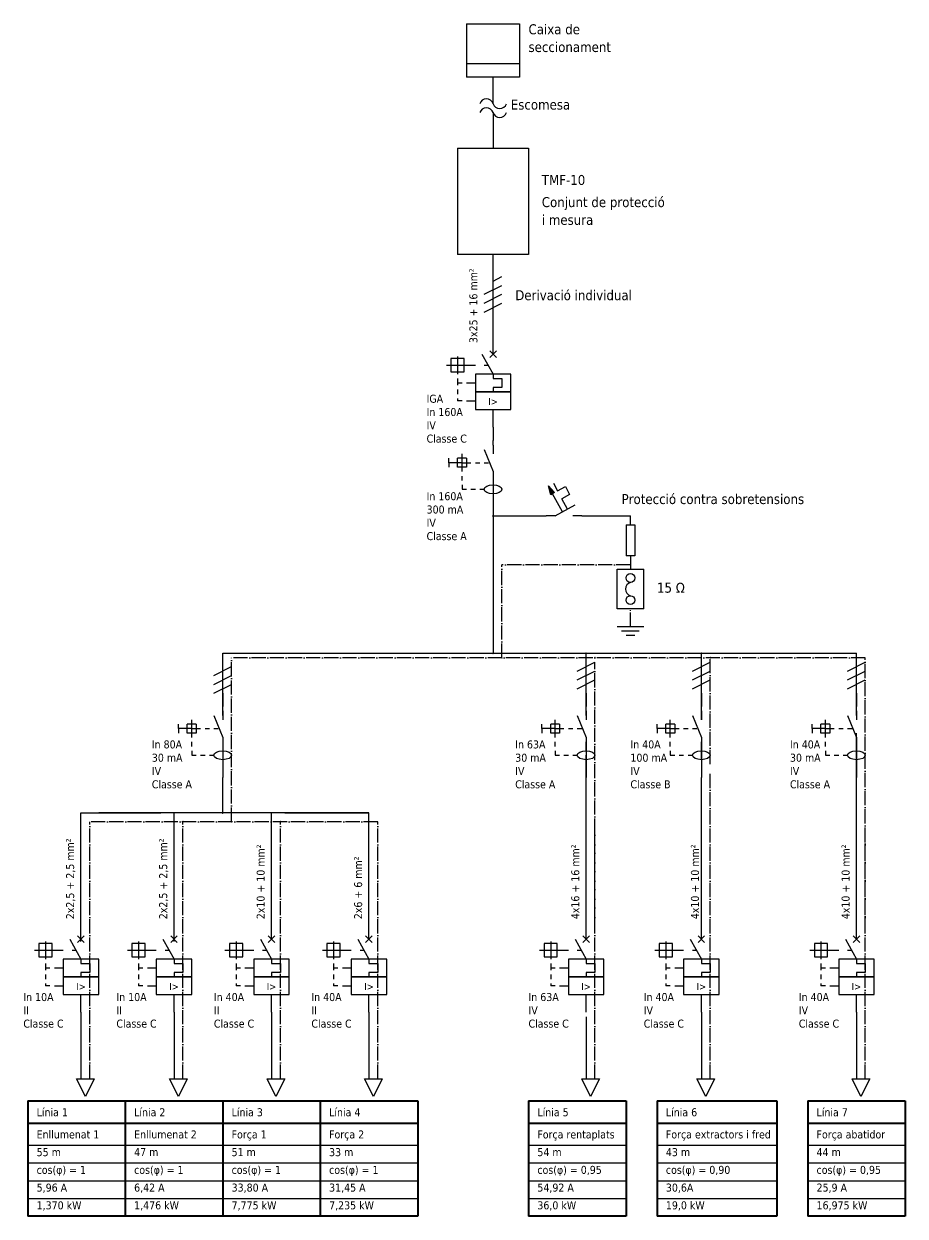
# Model space of a CAD drawing. Header units: millimetres. Extents: x 2792 to 4993, y 1483 to 2534.
# Drawn here: x 4793.7 to 4992.6, y 2200.3 to 2469.3 of the extents above; entities that cross this region are included whole.
import ezdxf
from ezdxf.enums import TextEntityAlignment as Align

# ---------------------------------------------------------------- set-up
doc = ezdxf.new("R2010")
doc.units = ezdxf.units.MM
doc.linetypes.add('EPL_DASHDOT', pattern=[1, 0.8, -0.1, 0, -0.1])
doc.layers.add('1', color=7, linetype='Continuous')
doc.styles.add('Tahoma', font='tahoma.ttf')

msp = doc.modelspace()

# ---------------------------------------------------------------- hatches: boundary and pattern name
at = {"layer": '1', "linetype": 'Continuous', "lineweight": 25, "ltscale": 4}
msp.add_hatch(color=256, dxfattribs=at).paths.add_polyline_path([(4912.1, 2365.05), (4913.5, 2363.53), (4912.62, 2363.05)], flags=0)

# ---------------------------------------------------------------- linework, layer by layer
at = {"layer": '1', "linetype": 'Continuous', "lineweight": 30, "ltscale": 4}
for p, q in [((4893.61, 2469.27), (4905.61, 2469.27)), ((4893.61, 2469.27), (4893.61, 2458.27)), ((4905.61, 2469.27), (4905.61, 2458.27)), ((4905.61, 2460.27), (4893.61, 2460.27)), ((4893.61, 2458.27), (4893.61, 2457.27)), ((4905.61, 2457.27), (4893.61, 2457.27)), ((4899.61, 2451.27), (4899.61, 2457.27)), ((4905.61, 2458.27), (4905.61, 2457.27)), ((4899.61, 2449.27), (4899.61, 2441.27)), ((4891.61, 2441.27), (4907.61, 2441.27)), ((4891.61, 2441.27), (4891.61, 2417.27)), ((4907.61, 2441.27), (4907.61, 2417.27)), ((4907.61, 2417.27), (4891.61, 2417.27)), ((4899.61, 2358.27), (4911.61, 2358.27)), ((4919.61, 2358.27), (4930.61, 2358.27)), ((4930.61, 2356.27), (4930.61, 2358.27)), ((4929.61, 2356.27), (4931.61, 2356.27)), ((4929.61, 2356.27), (4929.61, 2349.27)), ((4931.61, 2356.27), (4931.61, 2349.27)), ((4931.61, 2349.27), (4929.61, 2349.27)), ((4930.61, 2349.27), (4930.61, 2346.27)), ((4927.61, 2346.27), (4933.61, 2346.27)), ((4927.61, 2337.27), (4927.61, 2346.27)), ((4933.61, 2337.27), (4933.61, 2346.27)), ((4933.61, 2337.27), (4927.61, 2337.27)), ((4933.61, 2333.27), (4927.61, 2333.27)), ((4932.61, 2332.27), (4928.61, 2332.27)), ((4931.61, 2331.27), (4929.61, 2331.27)), ((4805.61, 2231.27), (4808.61, 2231.27)), ((4807.61, 2227.27), (4805.61, 2231.27)), ((4809.61, 2231.27), (4807.61, 2227.27)), ((4808.61, 2231.27), (4809.61, 2231.27)), ((4826.61, 2231.27), (4829.61, 2231.27)), ((4828.61, 2227.27), (4826.61, 2231.27)), ((4830.61, 2231.27), (4828.61, 2227.27)), ((4829.61, 2231.27), (4830.61, 2231.27)), ((4848.61, 2231.27), (4851.61, 2231.27)), ((4850.61, 2227.27), (4848.61, 2231.27)), ((4852.61, 2231.27), (4850.61, 2227.27)), ((4851.61, 2231.27), (4852.61, 2231.27)), ((4870.61, 2231.27), (4873.61, 2231.27)), ((4872.61, 2227.27), (4870.61, 2231.27)), ((4874.61, 2231.27), (4872.61, 2227.27)), ((4873.61, 2231.27), (4874.61, 2231.27)), ((4919.61, 2231.27), (4922.61, 2231.27)), ((4921.61, 2227.27), (4919.61, 2231.27)), ((4923.61, 2231.27), (4921.61, 2227.27)), ((4922.61, 2231.27), (4923.61, 2231.27)), ((4945.61, 2231.27), (4948.61, 2231.27)), ((4947.61, 2227.27), (4945.61, 2231.27)), ((4949.61, 2231.27), (4947.61, 2227.27)), ((4948.61, 2231.27), (4949.61, 2231.27)), ((4980.61, 2231.27), (4983.61, 2231.27)), ((4982.61, 2227.27), (4980.61, 2231.27)), ((4984.61, 2231.27), (4982.61, 2227.27)), ((4983.61, 2231.27), (4984.61, 2231.27)), ((4794.61, 2216.27), (4882.61, 2216.27)), ((4907.61, 2216.27), (4929.61, 2216.27)), ((4936.61, 2216.27), (4963.61, 2216.27)), ((4970.61, 2216.27), (4992.61, 2216.27)), ((4794.61, 2212.27), (4882.61, 2212.27)), ((4907.61, 2212.27), (4929.61, 2212.27)), ((4936.61, 2212.27), (4963.61, 2212.27)), ((4970.61, 2212.27), (4992.61, 2212.27)), ((4794.61, 2208.27), (4882.61, 2208.27)), ((4907.61, 2208.27), (4929.61, 2208.27)), ((4936.61, 2208.27), (4963.61, 2208.27)), ((4970.61, 2208.27), (4992.61, 2208.27)), ((4794.61, 2204.27), (4882.61, 2204.27)), ((4907.61, 2204.27), (4929.61, 2204.27)), ((4936.61, 2204.27), (4963.61, 2204.27)), ((4970.61, 2204.27), (4992.61, 2204.27))]:
    msp.add_line(p, q, dxfattribs=at)
at = {"layer": '1', "linetype": 'Continuous', "lineweight": 25, "ltscale": 4}
for p, q in [((4899.61, 2398.27), (4899.61, 2417.27)), ((4899.61, 2411.27), (4901.61, 2412.27)), ((4897.61, 2408.27), (4901.61, 2410.27)), ((4897.61, 2406.27), (4901.61, 2408.27)), ((4897.61, 2404.27), (4901.61, 2406.27)), ((4899.61, 2394.77), (4899.61, 2398.27)), ((4897.11, 2394.77), (4899.61, 2390.27)), ((4898.86, 2394.02), (4900.36, 2395.52)), ((4898.86, 2395.52), (4900.36, 2394.02)), ((4889.11, 2392.27), (4895.61, 2392.27)), ((4891.61, 2394.27), (4891.61, 2390.27)), ((4897.61, 2392.27), (4898.61, 2392.27)), ((4891.61, 2389.27), (4891.61, 2388.27)), ((4891.61, 2388.27), (4892.61, 2388.27)), ((4891.61, 2388.27), (4891.61, 2387.77)), ((4891.61, 2386.77), (4891.61, 2385.77)), ((4893.61, 2388.27), (4895.61, 2388.27)), ((4891.61, 2384.77), (4891.61, 2384.27)), ((4892.61, 2384.27), (4891.61, 2384.27)), ((4893.61, 2384.27), (4895.61, 2384.27)), ((4899.61, 2378.27), (4899.61, 2382.27)), ((4899.61, 2378.27), (4899.61, 2380.27)), ((4899.61, 2378.27), (4899.61, 2375.27)), ((4897.61, 2373.27), (4899.61, 2368.27)), ((4899.61, 2374.27), (4899.61, 2375.27)), ((4889.61, 2370.27), (4889.61, 2371.27)), ((4889.61, 2370.27), (4889.61, 2369.27)), ((4890.61, 2370.27), (4889.61, 2370.27)), ((4891.61, 2370.27), (4890.61, 2370.27)), ((4891.61, 2369.27), (4891.61, 2371.27)), ((4893.61, 2371.27), (4891.61, 2371.27)), ((4892.61, 2370.27), (4891.61, 2370.27)), ((4892.61, 2371.27), (4892.61, 2372.27)), ((4892.61, 2369.27), (4892.61, 2371.27)), ((4892.61, 2370.27), (4893.61, 2370.27)), ((4893.61, 2371.27), (4893.61, 2369.27)), ((4893.61, 2370.27), (4894.61, 2370.27)), ((4895.61, 2370.27), (4896.61, 2370.27)), ((4897.61, 2370.27), (4898.61, 2370.27)), ((4893.61, 2369.27), (4891.61, 2369.27)), ((4892.61, 2368.27), (4892.61, 2369.27)), ((4892.61, 2366.27), (4892.61, 2367.27)), ((4892.61, 2365.27), (4892.61, 2364.27)), ((4899.61, 2366.27), (4899.61, 2361.27)), ((4913.22, 2365.67), (4914.18, 2363.92)), ((4914.18, 2363.92), (4915.93, 2364.88)), ((4915.93, 2364.88), (4916.89, 2363.12)), ((4892.61, 2364.27), (4893.61, 2364.27)), ((4894.61, 2364.27), (4895.61, 2364.27)), ((4896.61, 2364.27), (4897.61, 2364.27)), ((4915.3, 2359.21), (4913.06, 2363.29)), ((4916.89, 2363.12), (4915.14, 2362.16)), ((4916.42, 2359.83), (4915.14, 2362.16)), ((4899.61, 2361.27), (4899.61, 2359.27)), ((4913.61, 2358.27), (4918.11, 2360.77)), ((4899.61, 2359.27), (4899.61, 2331.27)), ((4899.61, 2331.27), (4899.61, 2327.27)), ((4838.61, 2313.27), (4838.61, 2327.27)), ((4838.61, 2327.27), (4981.61, 2327.27)), ((4920.61, 2320.27), (4920.61, 2327.27)), ((4946.61, 2321.27), (4946.61, 2327.27)), ((4949.61, 2327.27), (4981.61, 2327.27)), ((4981.61, 2313.27), (4981.61, 2327.27)), ((4918.61, 2323.27), (4922.61, 2325.27)), ((4944.61, 2323.27), (4948.61, 2325.27)), ((4979.61, 2323.27), (4983.61, 2325.27)), ((4836.61, 2322.27), (4840.61, 2324.27)), ((4836.61, 2320.27), (4840.61, 2322.27)), ((4918.61, 2321.27), (4922.61, 2323.27)), ((4944.61, 2321.27), (4948.61, 2323.27)), ((4979.61, 2321.27), (4983.61, 2323.27)), ((4836.61, 2318.27), (4840.61, 2320.27)), ((4918.61, 2319.27), (4922.61, 2321.27)), ((4920.61, 2313.27), (4920.61, 2320.27)), ((4944.61, 2319.27), (4948.61, 2321.27)), ((4946.61, 2312.27), (4946.61, 2321.27)), ((4979.61, 2319.27), (4983.61, 2321.27)), ((4838.61, 2318.27), (4838.61, 2315.27)), ((4920.61, 2318.27), (4920.61, 2315.27)), ((4946.61, 2318.27), (4946.61, 2315.27)), ((4981.61, 2318.27), (4981.61, 2315.27)), ((4838.61, 2314.27), (4838.61, 2315.27)), ((4920.61, 2314.27), (4920.61, 2315.27)), ((4946.61, 2314.27), (4946.61, 2315.27)), ((4981.61, 2314.27), (4981.61, 2315.27)), ((4828.61, 2310.27), (4828.61, 2311.27)), ((4830.61, 2309.27), (4830.61, 2311.27)), ((4832.61, 2311.27), (4830.61, 2311.27)), ((4831.61, 2311.27), (4831.61, 2312.27)), ((4831.61, 2309.27), (4831.61, 2311.27)), ((4832.61, 2311.27), (4832.61, 2309.27)), ((4836.61, 2313.27), (4838.61, 2308.27)), ((4910.61, 2310.27), (4910.61, 2311.27)), ((4912.61, 2309.27), (4912.61, 2311.27)), ((4914.61, 2311.27), (4912.61, 2311.27)), ((4913.61, 2311.27), (4913.61, 2312.27)), ((4913.61, 2309.27), (4913.61, 2311.27)), ((4914.61, 2311.27), (4914.61, 2309.27)), ((4918.61, 2313.27), (4920.61, 2308.27)), ((4936.61, 2310.27), (4936.61, 2311.27)), ((4938.61, 2309.27), (4938.61, 2311.27)), ((4940.61, 2311.27), (4938.61, 2311.27)), ((4939.61, 2311.27), (4939.61, 2312.27)), ((4939.61, 2309.27), (4939.61, 2311.27)), ((4940.61, 2311.27), (4940.61, 2309.27)), ((4944.61, 2313.27), (4946.61, 2308.27)), ((4971.61, 2310.27), (4971.61, 2311.27)), ((4973.61, 2309.27), (4973.61, 2311.27)), ((4975.61, 2311.27), (4973.61, 2311.27)), ((4974.61, 2311.27), (4974.61, 2312.27)), ((4974.61, 2309.27), (4974.61, 2311.27)), ((4975.61, 2311.27), (4975.61, 2309.27)), ((4979.61, 2313.27), (4981.61, 2308.27)), ((4828.61, 2310.27), (4828.61, 2309.27)), ((4829.61, 2310.27), (4828.61, 2310.27)), ((4830.61, 2310.27), (4829.61, 2310.27)), ((4831.61, 2310.27), (4830.61, 2310.27)), ((4832.61, 2309.27), (4830.61, 2309.27)), ((4831.61, 2310.27), (4832.61, 2310.27)), ((4831.61, 2308.27), (4831.61, 2309.27)), ((4832.61, 2310.27), (4833.61, 2310.27)), ((4834.61, 2310.27), (4835.61, 2310.27)), ((4836.61, 2310.27), (4837.61, 2310.27)), ((4910.61, 2310.27), (4910.61, 2309.27)), ((4911.61, 2310.27), (4910.61, 2310.27)), ((4912.61, 2310.27), (4911.61, 2310.27)), ((4913.61, 2310.27), (4912.61, 2310.27)), ((4914.61, 2309.27), (4912.61, 2309.27)), ((4913.61, 2310.27), (4914.61, 2310.27)), ((4913.61, 2308.27), (4913.61, 2309.27)), ((4914.61, 2310.27), (4915.61, 2310.27)), ((4916.61, 2310.27), (4917.61, 2310.27)), ((4918.61, 2310.27), (4919.61, 2310.27)), ((4936.61, 2310.27), (4936.61, 2309.27)), ((4937.61, 2310.27), (4936.61, 2310.27)), ((4938.61, 2310.27), (4937.61, 2310.27)), ((4939.61, 2310.27), (4938.61, 2310.27)), ((4940.61, 2309.27), (4938.61, 2309.27)), ((4939.61, 2310.27), (4940.61, 2310.27)), ((4939.61, 2308.27), (4939.61, 2309.27)), ((4940.61, 2310.27), (4941.61, 2310.27)), ((4942.61, 2310.27), (4943.61, 2310.27)), ((4944.61, 2310.27), (4945.61, 2310.27)), ((4971.61, 2310.27), (4971.61, 2309.27)), ((4972.61, 2310.27), (4971.61, 2310.27)), ((4973.61, 2310.27), (4972.61, 2310.27)), ((4974.61, 2310.27), (4973.61, 2310.27)), ((4975.61, 2309.27), (4973.61, 2309.27)), ((4974.61, 2310.27), (4975.61, 2310.27)), ((4974.61, 2308.27), (4974.61, 2309.27)), ((4975.61, 2310.27), (4976.61, 2310.27)), ((4977.61, 2310.27), (4978.61, 2310.27)), ((4979.61, 2310.27), (4980.61, 2310.27)), ((4981.61, 2303.27), (4981.61, 2309.27)), ((4831.61, 2306.27), (4831.61, 2307.27)), ((4838.61, 2306.27), (4838.61, 2301.27)), ((4913.61, 2306.27), (4913.61, 2307.27)), ((4920.61, 2305.27), (4920.61, 2307.27)), ((4920.61, 2306.27), (4920.61, 2301.27)), ((4939.61, 2306.27), (4939.61, 2307.27)), ((4946.61, 2303.27), (4946.61, 2307.27)), ((4946.61, 2306.27), (4946.61, 2301.27)), ((4974.61, 2306.27), (4974.61, 2307.27)), ((4981.61, 2306.27), (4981.61, 2301.27)), ((4831.61, 2305.27), (4831.61, 2304.27)), ((4831.61, 2304.27), (4832.61, 2304.27)), ((4833.61, 2304.27), (4834.61, 2304.27)), ((4835.61, 2304.27), (4836.61, 2304.27)), ((4913.61, 2305.27), (4913.61, 2304.27)), ((4913.61, 2304.27), (4914.61, 2304.27)), ((4915.61, 2304.27), (4916.61, 2304.27)), ((4917.61, 2304.27), (4918.61, 2304.27)), ((4920.61, 2298.27), (4920.61, 2304.27)), ((4939.61, 2305.27), (4939.61, 2304.27)), ((4939.61, 2304.27), (4940.61, 2304.27)), ((4941.61, 2304.27), (4942.61, 2304.27)), ((4943.61, 2304.27), (4944.61, 2304.27)), ((4974.61, 2305.27), (4974.61, 2304.27)), ((4974.61, 2304.27), (4975.61, 2304.27)), ((4976.61, 2304.27), (4977.61, 2304.27)), ((4978.61, 2304.27), (4979.61, 2304.27)), ((4981.61, 2297.27), (4981.61, 2305.27)), ((4838.61, 2301.27), (4838.61, 2299.27)), ((4920.61, 2263.27), (4920.61, 2301.27)), ((4920.61, 2301.27), (4920.61, 2299.27)), ((4946.61, 2301.27), (4946.61, 2299.27)), ((4981.61, 2266.27), (4981.61, 2302.27)), ((4981.61, 2301.27), (4981.61, 2299.27)), ((4838.61, 2291.27), (4838.61, 2299.27)), ((4920.61, 2264.27), (4920.61, 2299.27)), ((4946.61, 2264.27), (4946.61, 2299.27)), ((4981.61, 2264.27), (4981.61, 2299.27)), ((4806.61, 2262.27), (4806.61, 2291.27)), ((4806.61, 2291.27), (4824.61, 2291.27)), ((4834.61, 2291.27), (4810.61, 2291.27)), ((4827.61, 2291.27), (4822.61, 2291.27)), ((4849.61, 2291.27), (4826.61, 2291.27)), ((4827.61, 2262.27), (4827.61, 2291.27)), ((4856.61, 2291.27), (4832.61, 2291.27)), ((4871.61, 2291.27), (4847.61, 2291.27)), ((4849.61, 2266.27), (4849.61, 2291.27)), ((4852.61, 2291.27), (4871.61, 2291.27)), ((4870.61, 2291.27), (4871.61, 2291.27)), ((4871.61, 2266.27), (4871.61, 2291.27)), ((4806.61, 2262.77), (4806.61, 2266.27)), ((4827.61, 2262.77), (4827.61, 2266.27)), ((4849.61, 2262.77), (4849.61, 2266.27)), ((4871.61, 2262.77), (4871.61, 2266.27)), ((4920.61, 2262.77), (4920.61, 2266.27)), ((4946.61, 2262.77), (4946.61, 2266.27)), ((4981.61, 2262.77), (4981.61, 2266.27)), ((4804.11, 2262.77), (4806.61, 2258.27)), ((4805.86, 2262.02), (4807.36, 2263.52)), ((4805.86, 2263.52), (4807.36, 2262.02)), ((4825.11, 2262.77), (4827.61, 2258.27)), ((4826.86, 2262.02), (4828.36, 2263.52)), ((4826.86, 2263.52), (4828.36, 2262.02)), ((4847.11, 2262.77), (4849.61, 2258.27)), ((4848.86, 2262.02), (4850.36, 2263.52)), ((4848.86, 2263.52), (4850.36, 2262.02)), ((4869.11, 2262.77), (4871.61, 2258.27)), ((4870.86, 2262.02), (4872.36, 2263.52)), ((4870.86, 2263.52), (4872.36, 2262.02)), ((4918.11, 2262.77), (4920.61, 2258.27)), ((4919.86, 2262.02), (4921.36, 2263.52)), ((4919.86, 2263.52), (4921.36, 2262.02)), ((4944.11, 2262.77), (4946.61, 2258.27)), ((4945.86, 2262.02), (4947.36, 2263.52)), ((4945.86, 2263.52), (4947.36, 2262.02)), ((4979.11, 2262.77), (4981.61, 2258.27)), ((4980.86, 2262.02), (4982.36, 2263.52)), ((4980.86, 2263.52), (4982.36, 2262.02)), ((4796.11, 2260.27), (4802.61, 2260.27)), ((4798.61, 2262.27), (4798.61, 2258.27)), ((4804.61, 2260.27), (4805.61, 2260.27)), ((4817.11, 2260.27), (4823.61, 2260.27)), ((4819.61, 2262.27), (4819.61, 2258.27)), ((4825.61, 2260.27), (4826.61, 2260.27)), ((4839.11, 2260.27), (4845.61, 2260.27)), ((4841.61, 2262.27), (4841.61, 2258.27)), ((4847.61, 2260.27), (4848.61, 2260.27)), ((4861.11, 2260.27), (4867.61, 2260.27)), ((4863.61, 2262.27), (4863.61, 2258.27)), ((4869.61, 2260.27), (4870.61, 2260.27)), ((4910.11, 2260.27), (4916.61, 2260.27)), ((4912.61, 2262.27), (4912.61, 2258.27)), ((4918.61, 2260.27), (4919.61, 2260.27)), ((4936.11, 2260.27), (4942.61, 2260.27)), ((4938.61, 2262.27), (4938.61, 2258.27)), ((4944.61, 2260.27), (4945.61, 2260.27)), ((4971.11, 2260.27), (4977.61, 2260.27)), ((4973.61, 2262.27), (4973.61, 2258.27)), ((4979.61, 2260.27), (4980.61, 2260.27)), ((4798.61, 2257.27), (4798.61, 2256.27)), ((4819.61, 2257.27), (4819.61, 2256.27)), ((4841.61, 2257.27), (4841.61, 2256.27)), ((4863.61, 2257.27), (4863.61, 2256.27)), ((4912.61, 2257.27), (4912.61, 2256.27)), ((4938.61, 2257.27), (4938.61, 2256.27)), ((4973.61, 2257.27), (4973.61, 2256.27)), ((4798.61, 2256.27), (4799.61, 2256.27)), ((4798.61, 2256.27), (4798.61, 2255.77)), ((4798.61, 2254.77), (4798.61, 2253.77)), ((4800.61, 2256.27), (4802.61, 2256.27)), ((4819.61, 2256.27), (4820.61, 2256.27)), ((4819.61, 2256.27), (4819.61, 2255.77)), ((4819.61, 2254.77), (4819.61, 2253.77)), ((4821.61, 2256.27), (4823.61, 2256.27)), ((4841.61, 2256.27), (4842.61, 2256.27)), ((4841.61, 2256.27), (4841.61, 2255.77)), ((4841.61, 2254.77), (4841.61, 2253.77)), ((4843.61, 2256.27), (4845.61, 2256.27)), ((4863.61, 2256.27), (4864.61, 2256.27)), ((4863.61, 2256.27), (4863.61, 2255.77)), ((4863.61, 2254.77), (4863.61, 2253.77)), ((4865.61, 2256.27), (4867.61, 2256.27)), ((4912.61, 2256.27), (4913.61, 2256.27)), ((4912.61, 2256.27), (4912.61, 2255.77)), ((4912.61, 2254.77), (4912.61, 2253.77)), ((4914.61, 2256.27), (4916.61, 2256.27)), ((4938.61, 2256.27), (4939.61, 2256.27)), ((4938.61, 2256.27), (4938.61, 2255.77)), ((4938.61, 2254.77), (4938.61, 2253.77)), ((4940.61, 2256.27), (4942.61, 2256.27)), ((4973.61, 2256.27), (4974.61, 2256.27)), ((4973.61, 2256.27), (4973.61, 2255.77)), ((4973.61, 2254.77), (4973.61, 2253.77)), ((4975.61, 2256.27), (4977.61, 2256.27)), ((4798.61, 2252.77), (4798.61, 2252.27)), ((4799.61, 2252.27), (4798.61, 2252.27)), ((4800.61, 2252.27), (4802.61, 2252.27)), ((4819.61, 2252.77), (4819.61, 2252.27)), ((4820.61, 2252.27), (4819.61, 2252.27)), ((4821.61, 2252.27), (4823.61, 2252.27)), ((4841.61, 2252.77), (4841.61, 2252.27)), ((4842.61, 2252.27), (4841.61, 2252.27)), ((4843.61, 2252.27), (4845.61, 2252.27)), ((4863.61, 2252.77), (4863.61, 2252.27)), ((4864.61, 2252.27), (4863.61, 2252.27)), ((4865.61, 2252.27), (4867.61, 2252.27)), ((4912.61, 2252.77), (4912.61, 2252.27)), ((4913.61, 2252.27), (4912.61, 2252.27)), ((4914.61, 2252.27), (4916.61, 2252.27)), ((4938.61, 2252.77), (4938.61, 2252.27)), ((4939.61, 2252.27), (4938.61, 2252.27)), ((4940.61, 2252.27), (4942.61, 2252.27)), ((4973.61, 2252.77), (4973.61, 2252.27)), ((4974.61, 2252.27), (4973.61, 2252.27)), ((4975.61, 2252.27), (4977.61, 2252.27)), ((4806.61, 2246.27), (4806.61, 2250.27)), ((4827.61, 2246.27), (4827.61, 2250.27)), ((4849.61, 2246.27), (4849.61, 2250.27)), ((4871.61, 2246.27), (4871.61, 2250.27)), ((4920.61, 2246.27), (4920.61, 2250.27)), ((4946.61, 2246.27), (4946.61, 2250.27)), ((4981.61, 2246.27), (4981.61, 2250.27)), ((4806.61, 2246.27), (4806.61, 2231.27)), ((4827.61, 2246.27), (4827.61, 2231.27)), ((4849.61, 2246.27), (4849.61, 2231.27)), ((4871.61, 2246.27), (4871.61, 2231.27)), ((4920.61, 2245.27), (4920.61, 2231.27)), ((4946.61, 2246.27), (4946.61, 2231.27)), ((4981.61, 2246.27), (4981.61, 2231.27))]:
    msp.add_line(p, q, dxfattribs=at)
at = {"layer": '1', "linetype": 'Continuous', "lineweight": 25}
for p, q in [((4899.61, 2374.27), (4899.61, 2372.27)), ((4899.61, 2368.27), (4899.61, 2366.27)), ((4913.61, 2358.27), (4911.61, 2358.27)), ((4919.61, 2358.27), (4917.61, 2358.27)), ((4838.61, 2314.27), (4838.61, 2312.27)), ((4920.61, 2314.27), (4920.61, 2312.27)), ((4946.61, 2314.27), (4946.61, 2312.27)), ((4981.61, 2314.27), (4981.61, 2312.27)), ((4838.61, 2308.27), (4838.61, 2306.27)), ((4920.61, 2308.27), (4920.61, 2306.27)), ((4946.61, 2308.27), (4946.61, 2306.27)), ((4981.61, 2308.27), (4981.61, 2306.27))]:
    msp.add_line(p, q, dxfattribs=at)
at = {"layer": '1', "linetype": 'EPL_DASHDOT', "lineweight": 30, "ltscale": 4}
for p, q in [((4901.61, 2326.27), (4901.61, 2347.27)), ((4930.61, 2347.27), (4901.61, 2347.27)), ((4930.61, 2333.27), (4930.61, 2337.27)), ((4840.61, 2289.27), (4840.61, 2326.27)), ((4983.61, 2326.27), (4840.61, 2326.27)), ((4922.61, 2266.27), (4922.61, 2325.27)), ((4948.61, 2302.27), (4948.61, 2326.27)), ((4983.61, 2264.27), (4983.61, 2326.27)), ((4948.61, 2231.27), (4948.61, 2300.27)), ((4808.61, 2231.27), (4808.61, 2289.27)), ((4873.61, 2289.27), (4808.61, 2289.27)), ((4829.61, 2231.27), (4829.61, 2289.27)), ((4851.61, 2231.27), (4851.61, 2289.27)), ((4873.61, 2231.27), (4873.61, 2289.27)), ((4922.61, 2231.27), (4922.61, 2288.27)), ((4983.61, 2231.27), (4983.61, 2285.27))]:
    msp.add_line(p, q, dxfattribs=at)
at = {"layer": '1', "linetype": 'Continuous', "lineweight": 40, "ltscale": 4}
for p, q in [((4794.61, 2226.27), (4816.61, 2226.27)), ((4794.61, 2226.27), (4794.61, 2221.27)), ((4816.61, 2226.27), (4816.61, 2221.27)), ((4816.61, 2226.27), (4838.61, 2226.27)), ((4838.61, 2226.27), (4838.61, 2221.27)), ((4838.61, 2226.27), (4860.61, 2226.27)), ((4860.61, 2226.27), (4860.61, 2221.27)), ((4860.61, 2226.27), (4882.61, 2226.27)), ((4882.61, 2226.27), (4882.61, 2221.27)), ((4907.61, 2226.27), (4907.61, 2221.27)), ((4907.61, 2226.27), (4929.61, 2226.27)), ((4929.61, 2226.27), (4929.61, 2221.27)), ((4936.61, 2226.27), (4936.61, 2221.27)), ((4936.61, 2226.27), (4963.61, 2226.27)), ((4963.61, 2226.27), (4963.61, 2221.27)), ((4970.61, 2226.27), (4970.61, 2221.27)), ((4970.61, 2226.27), (4992.61, 2226.27)), ((4992.61, 2226.27), (4992.61, 2221.27)), ((4794.61, 2221.27), (4816.61, 2221.27)), ((4794.61, 2221.27), (4794.61, 2200.27)), ((4816.61, 2221.27), (4816.61, 2203.27)), ((4816.61, 2221.27), (4838.61, 2221.27)), ((4816.61, 2221.27), (4816.61, 2200.27)), ((4838.61, 2221.27), (4838.61, 2203.27)), ((4838.61, 2221.27), (4838.61, 2200.27)), ((4838.61, 2221.27), (4860.61, 2221.27)), ((4860.61, 2221.27), (4860.61, 2203.27)), ((4860.61, 2221.27), (4860.61, 2200.27)), ((4860.61, 2221.27), (4882.61, 2221.27)), ((4882.61, 2221.27), (4882.61, 2203.27)), ((4882.61, 2221.27), (4882.61, 2200.27)), ((4907.61, 2221.27), (4907.61, 2203.27)), ((4907.61, 2221.27), (4907.61, 2200.27)), ((4907.61, 2221.27), (4929.61, 2221.27)), ((4929.61, 2221.27), (4929.61, 2203.27)), ((4929.61, 2221.27), (4929.61, 2200.27)), ((4936.61, 2221.27), (4936.61, 2203.27)), ((4936.61, 2221.27), (4936.61, 2200.27)), ((4936.61, 2221.27), (4963.61, 2221.27)), ((4963.61, 2221.27), (4963.61, 2200.27)), ((4970.61, 2221.27), (4970.61, 2203.27)), ((4970.61, 2221.27), (4970.61, 2200.27)), ((4970.61, 2221.27), (4992.61, 2221.27)), ((4992.61, 2221.27), (4992.61, 2203.27)), ((4992.61, 2221.27), (4992.61, 2200.27)), ((4816.61, 2200.27), (4794.61, 2200.27)), ((4838.61, 2200.27), (4816.61, 2200.27)), ((4860.61, 2200.27), (4838.61, 2200.27)), ((4882.61, 2200.27), (4860.61, 2200.27)), ((4929.61, 2200.27), (4907.61, 2200.27)), ((4963.61, 2200.27), (4936.61, 2200.27)), ((4992.61, 2200.27), (4970.61, 2200.27))]:
    msp.add_line(p, q, dxfattribs=at)
at = {"layer": '1', "linetype": 'Continuous', "lineweight": 25, "ltscale": 4}
for points in [[(4890.11, 2390.77), (4893.11, 2390.77), (4893.11, 2393.77), (4890.11, 2393.77)], [(4895.61, 2386.27), (4903.61, 2386.27), (4903.61, 2390.27), (4895.61, 2390.27)], [(4895.61, 2382.27), (4903.61, 2382.27), (4903.61, 2386.27), (4895.61, 2386.27)], [(4912.1, 2365.05), (4913.5, 2363.53), (4912.62, 2363.05), (4912.1, 2365.05)], [(4797.11, 2258.77), (4800.11, 2258.77), (4800.11, 2261.77), (4797.11, 2261.77)], [(4818.11, 2258.77), (4821.11, 2258.77), (4821.11, 2261.77), (4818.11, 2261.77)], [(4840.11, 2258.77), (4843.11, 2258.77), (4843.11, 2261.77), (4840.11, 2261.77)], [(4862.11, 2258.77), (4865.11, 2258.77), (4865.11, 2261.77), (4862.11, 2261.77)], [(4911.11, 2258.77), (4914.11, 2258.77), (4914.11, 2261.77), (4911.11, 2261.77)], [(4937.11, 2258.77), (4940.11, 2258.77), (4940.11, 2261.77), (4937.11, 2261.77)], [(4972.11, 2258.77), (4975.11, 2258.77), (4975.11, 2261.77), (4972.11, 2261.77)], [(4802.61, 2254.27), (4810.61, 2254.27), (4810.61, 2258.27), (4802.61, 2258.27)], [(4823.61, 2254.27), (4831.61, 2254.27), (4831.61, 2258.27), (4823.61, 2258.27)], [(4845.61, 2254.27), (4853.61, 2254.27), (4853.61, 2258.27), (4845.61, 2258.27)], [(4867.61, 2254.27), (4875.61, 2254.27), (4875.61, 2258.27), (4867.61, 2258.27)], [(4916.61, 2254.27), (4924.61, 2254.27), (4924.61, 2258.27), (4916.61, 2258.27)], [(4942.61, 2254.27), (4950.61, 2254.27), (4950.61, 2258.27), (4942.61, 2258.27)], [(4977.61, 2254.27), (4985.61, 2254.27), (4985.61, 2258.27), (4977.61, 2258.27)], [(4802.61, 2250.27), (4810.61, 2250.27), (4810.61, 2254.27), (4802.61, 2254.27)], [(4823.61, 2250.27), (4831.61, 2250.27), (4831.61, 2254.27), (4823.61, 2254.27)], [(4845.61, 2250.27), (4853.61, 2250.27), (4853.61, 2254.27), (4845.61, 2254.27)], [(4867.61, 2250.27), (4875.61, 2250.27), (4875.61, 2254.27), (4867.61, 2254.27)], [(4916.61, 2250.27), (4924.61, 2250.27), (4924.61, 2254.27), (4916.61, 2254.27)], [(4942.61, 2250.27), (4950.61, 2250.27), (4950.61, 2254.27), (4942.61, 2254.27)], [(4977.61, 2250.27), (4985.61, 2250.27), (4985.61, 2254.27), (4977.61, 2254.27)]]:
    msp.add_lwpolyline(points, close=True, dxfattribs=at)
for points in [[(4899.61, 2390.27), (4899.61, 2389.27), (4901.61, 2389.27), (4901.61, 2387.27), (4899.61, 2387.27), (4899.61, 2386.27)], [(4806.61, 2258.27), (4806.61, 2257.27), (4808.61, 2257.27), (4808.61, 2255.27), (4806.61, 2255.27), (4806.61, 2254.27)], [(4827.61, 2258.27), (4827.61, 2257.27), (4829.61, 2257.27), (4829.61, 2255.27), (4827.61, 2255.27), (4827.61, 2254.27)], [(4849.61, 2258.27), (4849.61, 2257.27), (4851.61, 2257.27), (4851.61, 2255.27), (4849.61, 2255.27), (4849.61, 2254.27)], [(4871.61, 2258.27), (4871.61, 2257.27), (4873.61, 2257.27), (4873.61, 2255.27), (4871.61, 2255.27), (4871.61, 2254.27)], [(4920.61, 2258.27), (4920.61, 2257.27), (4922.61, 2257.27), (4922.61, 2255.27), (4920.61, 2255.27), (4920.61, 2254.27)], [(4946.61, 2258.27), (4946.61, 2257.27), (4948.61, 2257.27), (4948.61, 2255.27), (4946.61, 2255.27), (4946.61, 2254.27)], [(4981.61, 2258.27), (4981.61, 2257.27), (4983.61, 2257.27), (4983.61, 2255.27), (4981.61, 2255.27), (4981.61, 2254.27)]]:
    msp.add_lwpolyline(points, dxfattribs=at)
at = {"layer": '1', "linetype": 'Continuous', "lineweight": 100, "ltscale": 4}
for centre in [(4899.61, 2358.27), (4930.61, 2347.27), (4899.61, 2327.27), (4920.61, 2327.27), (4946.61, 2327.27), (4901.61, 2326.27), (4922.61, 2326.27), (4948.61, 2326.27), (4827.61, 2291.27), (4838.61, 2291.27), (4849.61, 2291.27), (4829.61, 2289.27), (4840.61, 2289.27), (4851.61, 2289.27)]:
    msp.add_circle(centre, 0.0000001, dxfattribs=at)
at = {"layer": '1', "linetype": 'Continuous', "lineweight": 30, "ltscale": 4}
for centre in [(4930.61, 2344.27), (4930.61, 2339.27)]:
    msp.add_circle(centre, 1, dxfattribs=at)
for centre, start, end in [((4898.11, 2450.77), 18.4349, 161.5651), ((4901.11, 2451.77), 198.4349, 341.5651), ((4898.11, 2448.77), 18.4349, 161.5651), ((4901.11, 2449.77), 198.4349, 341.5651), ((4931.11, 2341.77), 108.4349, 251.5651)]:
    msp.add_arc(centre, 1.58, start, end, dxfattribs=at)
at = {"layer": '1', "linetype": 'Continuous', "lineweight": 25, "ltscale": 4}
for centre in [(4899.61, 2364.27), (4838.61, 2304.27), (4920.61, 2304.27), (4946.61, 2304.27), (4981.61, 2304.27)]:
    msp.add_ellipse(centre, major_axis=(2, 0), ratio=0.5, start_param=-6.283185, end_param=0, dxfattribs=at)

# ---------------------------------------------------------------- texts
at = {"layer": '1', "style": 'Tahoma'}
for s, height, p in [('Caixa de', 2.257, (4907.61, 2466.27)), ('seccionament', 2.2575, (4907.61, 2462.27)), ('Escomesa', 2.257, (4903.61, 2449.27)), ('TMF-10', 2.257, (4910.61, 2432.27)), ('Conjunt de protecció', 2.2575, (4910.61, 2427.27)), ('i mesura', 2.257, (4910.61, 2423.27)), ('Derivació individual', 2.2575, (4904.61, 2406.27)), ('IGA', 1.806, (4884.61, 2383.27)), ('In 160A', 1.806, (4884.61, 2380.27)), ('IV', 1.806, (4884.61, 2377.27)), ('Classe C', 1.806, (4884.61, 2374.27)), ('In 160A', 1.806, (4884.61, 2361.27)), ('Protecció contra sobretensions', 2.2575, (4928.61, 2360.27)), ('300 mA', 1.806, (4884.61, 2358.27)), ('IV', 1.806, (4884.61, 2355.27)), ('Classe A', 1.806, (4884.61, 2352.27)), ('15 Ω', 2.257, (4936.61, 2340.27)), ('In 80A', 1.806, (4822.61, 2305.27)), ('In 63A', 1.806, (4904.61, 2305.27)), ('In 40A', 1.806, (4930.61, 2305.27)), ('In 40A', 1.806, (4966.61, 2305.27)), ('30 mA', 1.806, (4822.61, 2302.27)), ('30 mA', 1.806, (4904.61, 2302.27)), ('100 mA', 1.806, (4930.61, 2302.27)), ('30 mA', 1.806, (4966.61, 2302.27)), ('IV', 1.806, (4822.61, 2299.27)), ('IV', 1.806, (4904.61, 2299.27)), ('IV', 1.806, (4930.61, 2299.27)), ('IV', 1.806, (4966.61, 2299.27)), ('Classe A', 1.806, (4822.61, 2296.27)), ('Classe A', 1.806, (4904.61, 2296.27)), ('Classe B', 1.806, (4930.61, 2296.27)), ('Classe A', 1.806, (4966.61, 2296.27)), ('In 10A', 1.806, (4793.61, 2248.27)), ('In 10A', 1.806, (4814.61, 2248.27)), ('In 40A', 1.806, (4836.61, 2248.27)), ('In 40A', 1.806, (4858.61, 2248.27)), ('In 63A', 1.806, (4907.61, 2248.27)), ('In 40A', 1.806, (4933.61, 2248.27)), ('In 40A', 1.806, (4968.61, 2248.27)), ('II', 1.806, (4793.61, 2245.27)), ('II', 1.806, (4814.61, 2245.27)), ('II', 1.806, (4836.61, 2245.27)), ('II', 1.806, (4858.61, 2245.27)), ('IV', 1.806, (4907.61, 2245.27)), ('IV', 1.806, (4933.61, 2245.27)), ('IV', 1.806, (4968.61, 2245.27)), ('Classe C', 1.806, (4793.61, 2242.27)), ('Classe C', 1.806, (4814.61, 2242.27)), ('Classe C', 1.806, (4836.61, 2242.27)), ('Classe C', 1.806, (4858.61, 2242.27)), ('Classe C', 1.806, (4907.61, 2242.27)), ('Classe C', 1.806, (4933.61, 2242.27)), ('Classe C', 1.806, (4968.61, 2242.27)), ('Línia 1', 1.806, (4796.61, 2222.27)), ('Línia 2', 1.806, (4818.61, 2222.27)), ('Línia 3', 1.806, (4840.61, 2222.27)), ('Línia 4', 1.806, (4862.61, 2222.27)), ('Línia 5', 1.806, (4909.61, 2222.27)), ('Línia 6', 1.806, (4938.61, 2222.27)), ('Línia 7', 1.806, (4972.61, 2222.27)), ('Enllumenat 1', 1.806, (4796.61, 2217.27)), ('Enllumenat 2', 1.806, (4818.61, 2217.27)), ('Força 1', 1.806, (4840.61, 2217.27)), ('Força 2', 1.806, (4862.61, 2217.27)), ('Força rentaplats', 1.806, (4909.61, 2217.27)), ('Força extractors i fred', 1.806, (4938.61, 2217.27)), ('Força abatidor', 1.806, (4972.61, 2217.27)), ('55 m', 1.806, (4796.61, 2213.27)), ('47 m', 1.806, (4818.61, 2213.27)), ('51 m', 1.806, (4840.61, 2213.27)), ('33 m', 1.806, (4862.61, 2213.27)), ('54 m', 1.806, (4909.61, 2213.27)), ('43 m', 1.806, (4938.61, 2213.27)), ('44 m', 1.806, (4972.61, 2213.27)), ('cos(φ) = 1 ', 1.806, (4796.61, 2209.27)), ('cos(φ) = 1 ', 1.806, (4818.61, 2209.27)), ('cos(φ) = 1 ', 1.806, (4840.61, 2209.27)), ('cos(φ) = 1 ', 1.806, (4862.61, 2209.27)), ('cos(φ) = 0,95 ', 1.806, (4909.61, 2209.27)), ('cos(φ) = 0,90', 1.806, (4938.61, 2209.27)), ('cos(φ) = 0,95 ', 1.806, (4972.61, 2209.27)), ('5,96 A', 1.806, (4796.61, 2205.27)), ('6,42 A', 1.806, (4818.61, 2205.27)), ('33,80 A', 1.806, (4840.61, 2205.27)), ('31,45 A', 1.806, (4862.61, 2205.27)), ('54,92 A', 1.806, (4909.61, 2205.27)), ('30,6A', 1.806, (4938.61, 2205.27)), ('25,9 A', 1.806, (4972.61, 2205.27)), ('1,370 kW', 1.806, (4796.61, 2201.27)), ('1,476 kW', 1.806, (4818.61, 2201.27)), ('7,775 kW', 1.806, (4840.61, 2201.27)), ('7,235 kW', 1.806, (4862.61, 2201.27)), ('36,0 kW', 1.806, (4909.61, 2201.27)), ('19,0 kW', 1.806, (4938.61, 2201.27)), ('16,975 kW', 1.806, (4972.61, 2201.27))]:
    msp.add_text(s, height=height, dxfattribs=at).set_placement(p, align=Align.BOTTOM_LEFT)
for s, p in [('3x25 + 16 mm²', (4896.61, 2397.27)), ('2x2,5 + 2,5 mm²', (4805.61, 2267.27)), ('2x2,5 + 2,5 mm²', (4826.61, 2267.27)), ('2x10 + 10 mm²', (4848.61, 2267.27)), ('4x16 + 16 mm²', (4919.61, 2267.27)), ('4x10 + 10 mm²', (4946.61, 2267.27)), ('4x10 + 10 mm²', (4980.61, 2267.27)), ('2x6 + 6 mm²', (4870.61, 2267.27))]:
    msp.add_text(s, height=1.806, rotation=90, dxfattribs=at).set_placement(p, align=Align.BOTTOM_LEFT)
for p in [(4899.61, 2384.09), (4806.61, 2252.09), (4827.61, 2252.09), (4849.61, 2252.09), (4871.61, 2252.09), (4920.61, 2252.09), (4946.61, 2252.09), (4981.61, 2252.09)]:
    msp.add_text('I>', height=1.625, dxfattribs=at).set_placement(p, align=Align.MIDDLE_CENTER)

doc.saveas('drawing.dxf')
